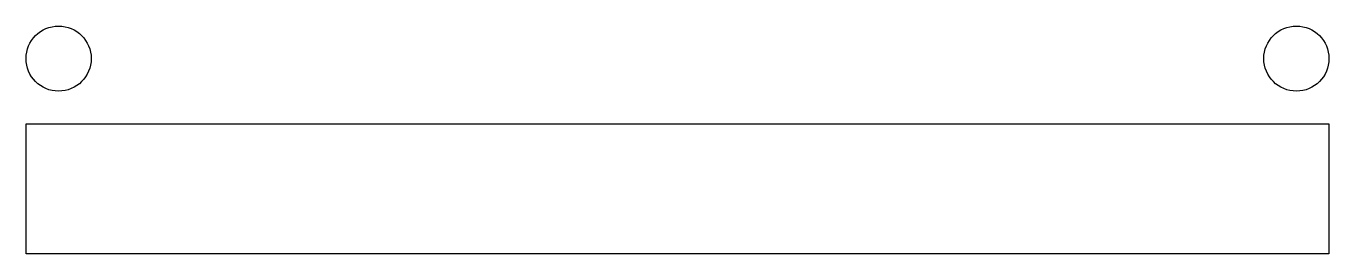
# Model space of a CAD drawing. Header units: millimetres. Extents: x -750 to 750, y -74 to 188.
import ezdxf

# ---------------------------------------------------------------- set-up
doc = ezdxf.new("R2010")
doc.units = ezdxf.units.MM

msp = doc.modelspace()

# ---------------------------------------------------------------- linework, layer by layer
at = {"color": 0, "linetype": 'ByBlock', "lineweight": -2}
msp.add_lwpolyline([(-750, 75.6), (750, 75.6), (750, -74.4), (-750, -74.4)], close=True, dxfattribs=at)
for centre in [(-712.5, 150.6), (712.5, 150.6)]:
    msp.add_circle(centre, 37.5, dxfattribs=at)

doc.saveas('drawing.dxf')
